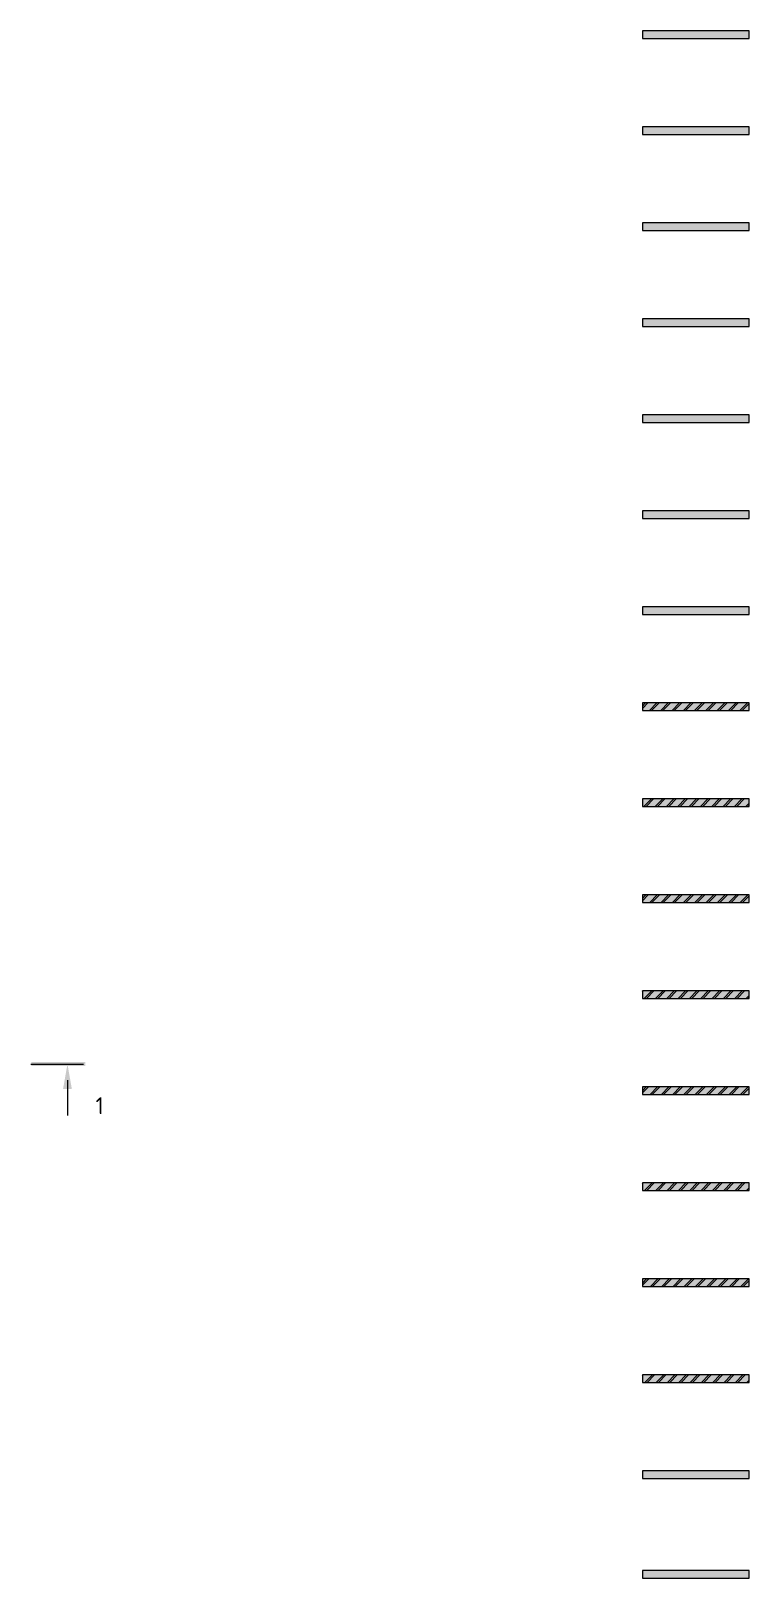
# Model space of a CAD drawing. Header units: millimetres. Extents: x 0 to 1189, y 0 to 841.
# Drawn here: x 865.2 to 999.8, y 297.8 to 587.9 of the extents above; entities that cross this region are included whole.
import ezdxf

# ---------------------------------------------------------------- set-up
doc = ezdxf.new("R2010")
doc.units = ezdxf.units.MM

msp = doc.modelspace()

# ---------------------------------------------------------------- hatches: boundary and pattern name
at = {"true_color": 0x9f9f00}
h = msp.add_hatch(color=54, dxfattribs=at)
h.dxf.hatch_style = 2
h.paths.add_polyline_path([(979.781497, 586.545667), (979.781497, 587.945669), (999.781527, 587.945669), (999.781527, 586.545667)])
at = {"true_color": 0x3dad99}
h = msp.add_hatch(color=135, dxfattribs=at)
h.dxf.hatch_style = 2
h.paths.add_polyline_path([(979.781497, 568.545639), (979.781497, 569.945641), (999.781527, 569.945641), (999.781527, 568.545639)])
at = {"true_color": 0xd5aaaa}
h = msp.add_hatch(color=9, dxfattribs=at)
h.dxf.hatch_style = 2
h.paths.add_polyline_path([(979.781497, 550.545612), (979.781497, 551.945614), (999.781527, 551.945614), (999.781527, 550.545612)])
at = {"true_color": 0xaaaaaa}
h = msp.add_hatch(color=253, dxfattribs=at)
h.dxf.hatch_style = 2
h.paths.add_polyline_path([(979.781497, 532.545584), (979.781497, 533.945586), (999.781527, 533.945586), (999.781527, 532.545584)])
at = {"true_color": 0x186722}
h = msp.add_hatch(color=99, dxfattribs=at)
h.dxf.hatch_style = 2
h.paths.add_polyline_path([(979.781497, 514.545557), (979.781497, 515.945559), (999.781527, 515.945559), (999.781527, 514.545557)])
at = {"true_color": 0xfe847a}
h = msp.add_hatch(color=11, dxfattribs=at)
h.dxf.hatch_style = 2
h.paths.add_polyline_path([(979.781497, 496.545529), (979.781497, 497.945531), (999.781527, 497.945531), (999.781527, 496.545529)])
at = {"true_color": 0x54689e}
h = msp.add_hatch(color=165, dxfattribs=at)
h.dxf.hatch_style = 2
h.paths.add_polyline_path([(979.781497, 478.545502), (979.781497, 479.945504), (999.781527, 479.945504), (999.781527, 478.545502)])
at = {"true_color": 0xffffff}
h = msp.add_hatch(color=7, dxfattribs=at)
h.dxf.hatch_style = 2
h.paths.add_polyline_path([(979.781497, 460.545474), (979.781497, 461.945476), (999.781527, 461.945476), (999.781527, 460.545474)])
at = {"true_color": 0xcccccc}
h = msp.add_hatch(color=254, dxfattribs=at)
h.dxf.hatch_style = 2
h.paths.add_polyline_path([(979.781497, 442.545447), (979.781497, 443.945449), (999.781527, 443.945449), (999.781527, 442.545447)])
at = {"true_color": 0xaaaaff}
h = msp.add_hatch(color=161, dxfattribs=at)
h.dxf.hatch_style = 2
h.paths.add_polyline_path([(979.781497, 424.545419), (979.781497, 425.945421), (999.781527, 425.945421), (999.781527, 424.545419)])
at = {"true_color": 0x80ffff}
h = msp.add_hatch(color=131, dxfattribs=at)
h.dxf.hatch_style = 2
h.paths.add_polyline_path([(979.781497, 406.545392), (979.781497, 407.945394), (999.781527, 407.945394), (999.781527, 406.545392)])
h = msp.add_hatch(color=7)
h.dxf.hatch_style = 2
h.paths.add_polyline_path([(865.212322, 394.633374), (875.343337, 394.633374), (875.343337, 393.835372), (865.212322, 393.835372)])
h = msp.add_hatch(color=7)
h.dxf.hatch_style = 2
h.paths.add_polyline_path([(872.834333, 389.554366), (871.185331, 389.554366), (872.009332, 394.229373)])
at = {"true_color": 0x7b6544}
h = msp.add_hatch(color=37, dxfattribs=at)
h.dxf.hatch_style = 2
h.paths.add_polyline_path([(979.781497, 388.545364), (979.781497, 389.945366), (999.781527, 389.945366), (999.781527, 388.545364)])
at = {"true_color": 0xfd8379}
h = msp.add_hatch(color=11, dxfattribs=at)
h.dxf.hatch_style = 2
h.paths.add_polyline_path([(979.781497, 370.545337), (979.781497, 371.945339), (999.781527, 371.945339), (999.781527, 370.545337)])
at = {"true_color": 0xff66ff}
h = msp.add_hatch(color=211, dxfattribs=at)
h.dxf.hatch_style = 2
h.paths.add_polyline_path([(979.781497, 352.545309), (979.781497, 353.945311), (999.781527, 353.945311), (999.781527, 352.545309)])
at = {"true_color": 0x96e196}
h = msp.add_hatch(color=81, dxfattribs=at)
h.dxf.hatch_style = 2
h.paths.add_polyline_path([(979.781497, 334.545282), (979.781497, 335.945284), (999.781527, 335.945284), (999.781527, 334.545282)])
at = {"true_color": 0x800080}
h = msp.add_hatch(color=216, dxfattribs=at)
h.dxf.hatch_style = 2
h.paths.add_polyline_path([(979.781497, 316.545254), (979.781497, 317.945256), (999.781527, 317.945256), (999.781527, 316.545254)])
at = {"true_color": 0x6f4041}
h = msp.add_hatch(color=17, dxfattribs=at)
h.dxf.hatch_style = 2
h.paths.add_polyline_path([(979.781497, 297.846724), (979.781497, 299.246726), (999.781527, 299.246726), (999.781527, 297.846724)])

# ---------------------------------------------------------------- linework, layer by layer
at = {"color": 7, "lineweight": 0}
for points in [[(999.781527, 587.945669), (979.781497, 587.945669)], [(979.781497, 587.945669), (979.781497, 586.545667)], [(979.781497, 586.545667), (999.781527, 586.545667)], [(999.781527, 586.545667), (999.781527, 587.945669)], [(999.781527, 569.945641), (979.781497, 569.945641)], [(979.781497, 569.945641), (979.781497, 568.545639)], [(999.781527, 568.545639), (999.781527, 569.945641)], [(979.781497, 568.545639), (999.781527, 568.545639)], [(999.781527, 551.945614), (979.781497, 551.945614)], [(979.781497, 551.945614), (979.781497, 550.545612)], [(999.781527, 550.545612), (999.781527, 551.945614)], [(979.781497, 550.545612), (999.781527, 550.545612)], [(999.781527, 533.945586), (979.781497, 533.945586)], [(979.781497, 533.945586), (979.781497, 532.545584)], [(999.781527, 532.545584), (999.781527, 533.945586)], [(979.781497, 532.545584), (999.781527, 532.545584)], [(999.781527, 515.945559), (979.781497, 515.945559)], [(979.781497, 515.945559), (979.781497, 514.545557)], [(979.781497, 514.545557), (999.781527, 514.545557)], [(999.781527, 514.545557), (999.781527, 515.945559)], [(999.781527, 497.945531), (979.781497, 497.945531)], [(979.781497, 497.945531), (979.781497, 496.545529)], [(979.781497, 496.545529), (999.781527, 496.545529)], [(999.781527, 496.545529), (999.781527, 497.945531)], [(999.781527, 479.945504), (979.781497, 479.945504)], [(979.781497, 479.945504), (979.781497, 478.545502)], [(999.781527, 478.545502), (999.781527, 479.945504)], [(979.781497, 478.545502), (999.781527, 478.545502)], [(979.781497, 460.926475), (980.801498, 461.945476)], [(979.781497, 461.350476), (980.376498, 461.945476)], [(999.781527, 461.945476), (979.781497, 461.945476)], [(979.781497, 461.945476), (979.781497, 460.545474)], [(981.098499, 460.545474), (982.498501, 461.945476)], [(981.5225, 460.545474), (982.922502, 461.945476)], [(983.219502, 460.545474), (984.619504, 461.945476)], [(983.643503, 460.545474), (985.043505, 461.945476)], [(985.340505, 460.545474), (986.740508, 461.945476)], [(985.764506, 460.545474), (987.164508, 461.945476)], [(987.462509, 460.545474), (988.862511, 461.945476)], [(987.886509, 460.545474), (989.286511, 461.945476)], [(989.583512, 460.545474), (990.983514, 461.945476)], [(990.007513, 460.545474), (991.407515, 461.945476)], [(991.704515, 460.545474), (993.104517, 461.945476)], [(992.128516, 460.545474), (993.528518, 461.945476)], [(993.825518, 460.545474), (995.22552, 461.945476)], [(994.250519, 460.545474), (995.650521, 461.945476)], [(995.947522, 460.545474), (997.347524, 461.945476)], [(996.371522, 460.545474), (997.771524, 461.945476)], [(998.068525, 460.545474), (999.468527, 461.945476)], [(998.492525, 460.545474), (999.781527, 461.834476)], [(999.781527, 460.545474), (999.781527, 461.945476)], [(979.781497, 460.545474), (999.781527, 460.545474)], [(999.781527, 443.945449), (979.781497, 443.945449)], [(979.781497, 443.945449), (979.781497, 442.545447)], [(980.068497, 442.545447), (981.468499, 443.945449)], [(980.492498, 442.545447), (981.8925, 443.945449)], [(982.189501, 442.545447), (983.589503, 443.945449)], [(982.614501, 442.545447), (984.014503, 443.945449)], [(984.311504, 442.545447), (985.711506, 443.945449)], [(984.735504, 442.545447), (986.135507, 443.945449)], [(986.432507, 442.545447), (987.832509, 443.945449)], [(986.856508, 442.545447), (988.25651, 443.945449)], [(988.55351, 442.545447), (989.953512, 443.945449)], [(988.978511, 442.545447), (990.378513, 443.945449)], [(990.675514, 442.545447), (992.075516, 443.945449)], [(991.099514, 442.545447), (992.499516, 443.945449)], [(992.796517, 442.545447), (994.196519, 443.945449)], [(993.220517, 442.545447), (994.62052, 443.945449)], [(994.91752, 442.545447), (996.317522, 443.945449)], [(995.342521, 442.545447), (996.742523, 443.945449)], [(997.039523, 442.545447), (998.439525, 443.945449)], [(997.463524, 442.545447), (998.863526, 443.945449)], [(999.781527, 442.545447), (999.781527, 443.945449)], [(979.781497, 442.545447), (999.781527, 442.545447)], [(999.160526, 442.545447), (999.781527, 443.166448)], [(999.584527, 442.545447), (999.781527, 442.742447)], [(979.781497, 424.86342), (980.863499, 425.945421)], [(979.781497, 425.28742), (980.439498, 425.945421)], [(999.781527, 425.945421), (979.781497, 425.945421)], [(979.781497, 425.945421), (979.781497, 424.545419)], [(979.781497, 424.545419), (999.781527, 424.545419)], [(981.160499, 424.545419), (982.560501, 425.945421)], [(981.5845, 424.545419), (982.984502, 425.945421)], [(983.281502, 424.545419), (984.681504, 425.945421)], [(983.706503, 424.545419), (985.106505, 425.945421)], [(985.403505, 424.545419), (986.803508, 425.945421)], [(985.827506, 424.545419), (987.227508, 425.945421)], [(987.524509, 424.545419), (988.924511, 425.945421)], [(987.948509, 424.545419), (989.348512, 425.945421)], [(989.645512, 424.545419), (991.045514, 425.945421)], [(990.070513, 424.545419), (991.470515, 425.945421)], [(991.767515, 424.545419), (993.167517, 425.945421)], [(992.191516, 424.545419), (993.591518, 425.945421)], [(993.888518, 424.545419), (995.288521, 425.945421)], [(994.312519, 424.545419), (995.712521, 425.945421)], [(996.009522, 424.545419), (997.409524, 425.945421)], [(996.434522, 424.545419), (997.834524, 425.945421)], [(998.131525, 424.545419), (999.531527, 425.945421)], [(998.555526, 424.545419), (999.781527, 425.771421)], [(999.781527, 424.545419), (999.781527, 425.945421)], [(979.781497, 407.893394), (979.834497, 407.945394)], [(999.781527, 407.945394), (979.781497, 407.945394)], [(979.781497, 407.945394), (979.781497, 406.545392)], [(979.781497, 406.545392), (999.781527, 406.545392)], [(980.131497, 406.545392), (981.5315, 407.945394)], [(980.555498, 406.545392), (981.9555, 407.945394)], [(982.252501, 406.545392), (983.652503, 407.945394)], [(982.676501, 406.545392), (984.076503, 407.945394)], [(984.373504, 406.545392), (985.773506, 407.945394)], [(984.797505, 406.545392), (986.197507, 407.945394)], [(986.495507, 406.545392), (987.895509, 407.945394)], [(986.919508, 406.545392), (988.31951, 407.945394)], [(988.61651, 406.545392), (990.016513, 407.945394)], [(989.040511, 406.545392), (990.440513, 407.945394)], [(990.737514, 406.545392), (992.137516, 407.945394)], [(991.161514, 406.545392), (992.561516, 407.945394)], [(992.858517, 406.545392), (994.258519, 407.945394)], [(993.283518, 406.545392), (994.68352, 407.945394)], [(994.98052, 406.545392), (996.380522, 407.945394)], [(995.404521, 406.545392), (996.804523, 407.945394)], [(997.101523, 406.545392), (998.501525, 407.945394)], [(997.525524, 406.545392), (998.925526, 407.945394)], [(999.222527, 406.545392), (999.781527, 407.104393)], [(999.647527, 406.545392), (999.781527, 406.679392)], [(999.781527, 406.545392), (999.781527, 407.945394)], [(865.166322, 394.229373), (875.009337, 394.229373)], [(872.009332, 391.229368), (872.009332, 384.566358)], [(979.781497, 388.801365), (980.925499, 389.945366)], [(979.781497, 389.225365), (980.501498, 389.945366)], [(999.781527, 389.945366), (979.781497, 389.945366)], [(979.781497, 389.945366), (979.781497, 388.545364)], [(981.222499, 388.545364), (982.622501, 389.945366)], [(981.6475, 388.545364), (983.047502, 389.945366)], [(983.344502, 388.545364), (984.744504, 389.945366)], [(983.768503, 388.545364), (985.168505, 389.945366)], [(985.465506, 388.545364), (986.865508, 389.945366)], [(985.889506, 388.545364), (987.289508, 389.945366)], [(987.586509, 388.545364), (988.986511, 389.945366)], [(988.011509, 388.545364), (989.411512, 389.945366)], [(989.708512, 388.545364), (991.108514, 389.945366)], [(990.132513, 388.545364), (991.532515, 389.945366)], [(991.829515, 388.545364), (993.229517, 389.945366)], [(992.253516, 388.545364), (993.653518, 389.945366)], [(993.950519, 388.545364), (995.350521, 389.945366)], [(994.375519, 388.545364), (995.775521, 389.945366)], [(996.072522, 388.545364), (997.472524, 389.945366)], [(996.496522, 388.545364), (997.896525, 389.945366)], [(998.193525, 388.545364), (999.593527, 389.945366)], [(998.617526, 388.545364), (999.781527, 389.709366)], [(999.781527, 388.545364), (999.781527, 389.945366)], [(979.781497, 388.545364), (999.781527, 388.545364)], [(979.781497, 371.830339), (979.896497, 371.945339)], [(999.781527, 371.945339), (979.781497, 371.945339)], [(979.781497, 371.945339), (979.781497, 370.545337)], [(980.193498, 370.545337), (981.5935, 371.945339)], [(980.617498, 370.545337), (982.0175, 371.945339)], [(982.314501, 370.545337), (983.714503, 371.945339)], [(982.739501, 370.545337), (984.139504, 371.945339)], [(984.436504, 370.545337), (985.836506, 371.945339)], [(984.860505, 370.545337), (986.260507, 371.945339)], [(986.557507, 370.545337), (987.957509, 371.945339)], [(986.981508, 370.545337), (988.38151, 371.945339)], [(988.67851, 370.545337), (990.078513, 371.945339)], [(989.103511, 370.545337), (990.503513, 371.945339)], [(990.800514, 370.545337), (992.200516, 371.945339)], [(991.224514, 370.545337), (992.624517, 371.945339)], [(992.921517, 370.545337), (994.321519, 371.945339)], [(993.345518, 370.545337), (994.74552, 371.945339)], [(995.04252, 370.545337), (996.442522, 371.945339)], [(995.467521, 370.545337), (996.867523, 371.945339)], [(997.164523, 370.545337), (998.564526, 371.945339)], [(997.588524, 370.545337), (998.988526, 371.945339)], [(999.781527, 370.545337), (999.781527, 371.945339)], [(979.781497, 370.545337), (999.781527, 370.545337)], [(999.285527, 370.545337), (999.781527, 371.041338)], [(999.709527, 370.545337), (999.781527, 370.617337)], [(979.781497, 352.73831), (980.988499, 353.945311)], [(979.781497, 353.16331), (980.564498, 353.945311)], [(999.781527, 353.945311), (979.781497, 353.945311)], [(979.781497, 353.945311), (979.781497, 352.545309)], [(981.285499, 352.545309), (982.685501, 353.945311)], [(981.7095, 352.545309), (983.109502, 353.945311)], [(983.406502, 352.545309), (984.806505, 353.945311)], [(983.830503, 352.545309), (985.230505, 353.945311)], [(985.528506, 352.545309), (986.928508, 353.945311)], [(985.952506, 352.545309), (987.352508, 353.945311)], [(987.649509, 352.545309), (989.049511, 353.945311)], [(988.07351, 352.545309), (989.473512, 353.945311)], [(989.770512, 352.545309), (991.170514, 353.945311)], [(990.194513, 352.545309), (991.594515, 353.945311)], [(991.892515, 352.545309), (993.292518, 353.945311)], [(992.316516, 352.545309), (993.716518, 353.945311)], [(994.013519, 352.545309), (995.413521, 353.945311)], [(994.437519, 352.545309), (995.837521, 353.945311)], [(996.134522, 352.545309), (997.534524, 353.945311)], [(996.558523, 352.545309), (997.958525, 353.945311)], [(998.255525, 352.545309), (999.655527, 353.945311)], [(999.781527, 352.545309), (999.781527, 353.945311)], [(979.781497, 352.545309), (999.781527, 352.545309)], [(998.680526, 352.545309), (999.781527, 353.646311)], [(979.781497, 335.768284), (979.958497, 335.945284)], [(999.781527, 335.945284), (979.781497, 335.945284)], [(979.781497, 335.945284), (979.781497, 334.545282)], [(979.781497, 334.545282), (999.781527, 334.545282)], [(980.255498, 334.545282), (981.6555, 335.945284)], [(980.680498, 334.545282), (982.0805, 335.945284)], [(982.377501, 334.545282), (983.777503, 335.945284)], [(982.801501, 334.545282), (984.201504, 335.945284)], [(984.498504, 334.545282), (985.898506, 335.945284)], [(984.922505, 334.545282), (986.322507, 335.945284)], [(986.619507, 334.545282), (988.019509, 335.945284)], [(987.044508, 334.545282), (988.44451, 335.945284)], [(988.741511, 334.545282), (990.141513, 335.945284)], [(989.165511, 334.545282), (990.565513, 335.945284)], [(990.862514, 334.545282), (992.262516, 335.945284)], [(991.286514, 334.545282), (992.686517, 335.945284)], [(992.983517, 334.545282), (994.383519, 335.945284)], [(993.408518, 334.545282), (994.80852, 335.945284)], [(995.10552, 334.545282), (996.505522, 335.945284)], [(995.529521, 334.545282), (996.929523, 335.945284)], [(997.226524, 334.545282), (998.626526, 335.945284)], [(997.650524, 334.545282), (999.050526, 335.945284)], [(999.347527, 334.545282), (999.781527, 334.979282)], [(999.781527, 334.545282), (999.781527, 335.945284)], [(999.781527, 317.945256), (979.781497, 317.945256)], [(979.781497, 317.945256), (979.781497, 316.545254)], [(979.781497, 316.545254), (999.781527, 316.545254)], [(999.781527, 316.545254), (999.781527, 317.945256)], [(999.781527, 299.246726), (979.781497, 299.246726)], [(979.781497, 299.246726), (979.781497, 297.846724)], [(999.781527, 297.846724), (999.781527, 299.246726)], [(979.781497, 297.846724), (999.781527, 297.846724)]]:
    msp.add_lwpolyline(points, dxfattribs=at)

# ---------------------------------------------------------------- texts
at = {"color": 7, "insert": (877.293221, 388.006144), "char_height": 3.175964, "attachment_point": 1}
msp.add_mtext('{\\fGOSTCommon|b0|i0|c0;1}', dxfattribs=at)

doc.saveas('drawing.dxf')
